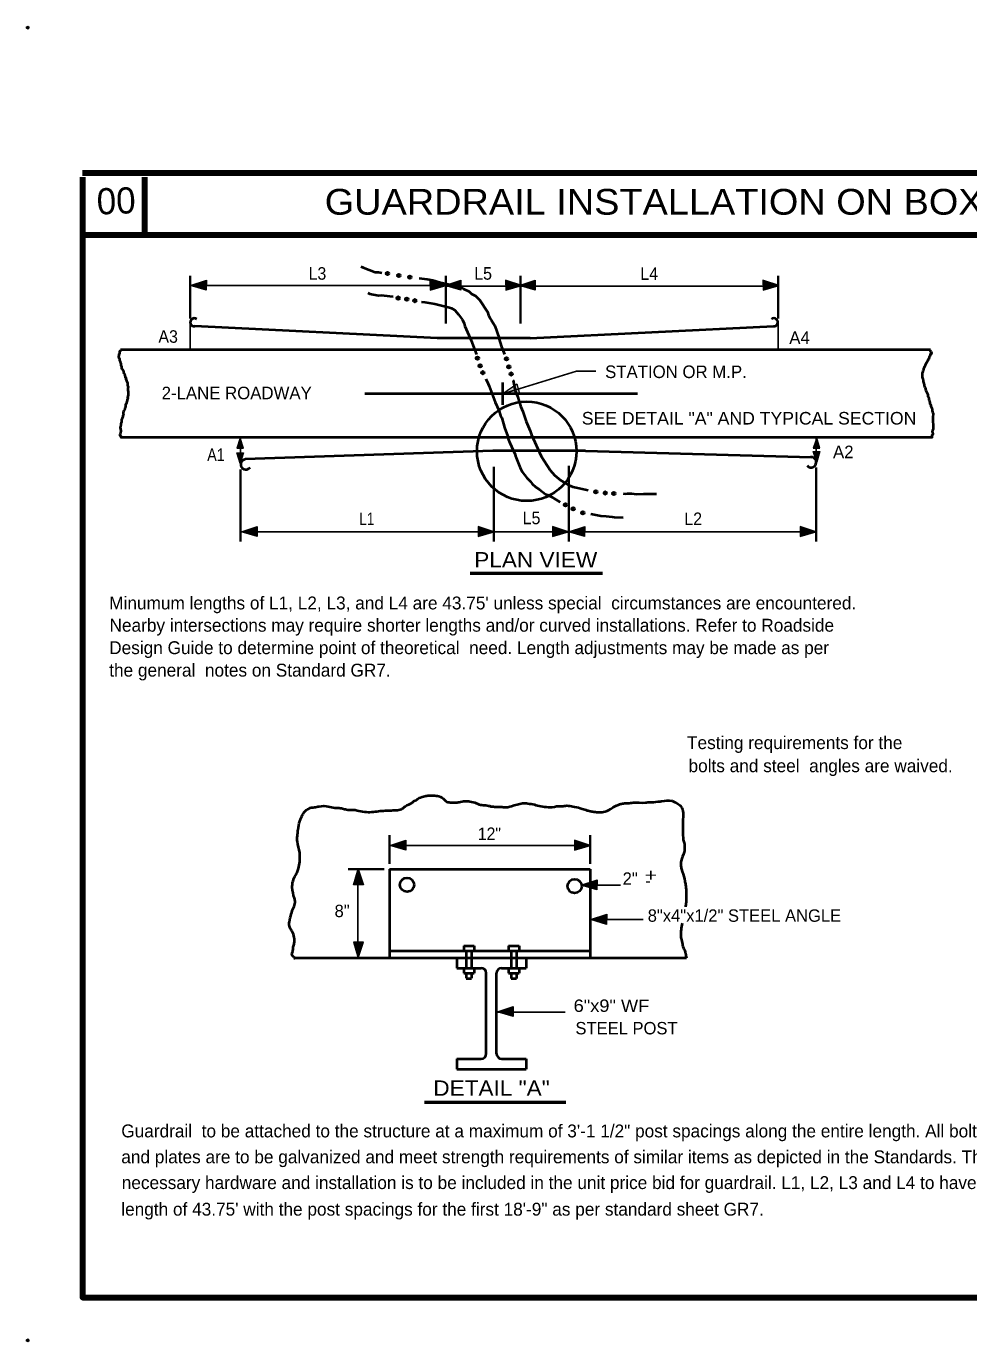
# Model space of a CAD drawing. Extents: x -8731 to 9674, y -66519 to -56618.
# Drawn here: x 8079 to 8935, y -66519 to -65324 of the extents above; entities that cross this region are included whole.
import ezdxf
from ezdxf.enums import TextEntityAlignment as Align

# ---------------------------------------------------------------- set-up
doc = ezdxf.new("R2010")
doc.units = 0
doc.header["$LTSCALE"] = 5
doc.header["$PDMODE"] = 32
doc.header["$PDSIZE"] = 2.5
doc.linetypes.add('MEDIUM_DASHED', pattern=[4.5, 3, -1.5])
doc.layers.add('1', color=7, linetype='Continuous', lineweight=13)
doc.layers.add('3', color=7, linetype='Continuous', lineweight=40)

msp = doc.modelspace()

# ---------------------------------------------------------------- hatches: boundary and pattern name
at = {"layer": '1'}
for points in [[(8228.02, -65559.52), (8242.68, -65554.68), (8242.56, -65563.8)], [(8460.46, -65559.52), (8445.82, -65554.68), (8445.94, -65563.8)], [(8459.28, -65559.52), (8473.94, -65554.68), (8473.8, -65563.8)], [(8529.22, -65559.52), (8514.56, -65554.68), (8514.7, -65563.8)], [(8526.78, -65559.52), (8541.42, -65554.68), (8541.3, -65563.8)], [(8762.96, -65559.52), (8748.32, -65554.68), (8748.44, -65563.8)], [(8512.08, -65657.82), (8524.64, -65648.86), (8527.22, -65657.6)], [(8273.5, -65697.88), (8270.34, -65707.5), (8276.3, -65707.4)], [(8797.26, -65697.88), (8794.08, -65707.5), (8800.06, -65707.4)], [(8273.5, -65721.22), (8270.34, -65711.6), (8276.3, -65711.68)], [(8797.26, -65719.96), (8794.08, -65710.36), (8800.06, -65710.44)], [(8274.28, -65783.26), (8288.94, -65778.42), (8288.8, -65787.54)], [(8504.22, -65783.26), (8489.56, -65778.42), (8489.7, -65787.54)], [(8571.72, -65783.26), (8557.06, -65778.42), (8557.18, -65787.54)], [(8571.78, -65783.26), (8586.42, -65778.42), (8586.3, -65787.54)], [(8796.72, -65783.26), (8782.06, -65778.42), (8782.18, -65787.54)], [(8409.28, -66068.26), (8423.94, -66063.42), (8423.8, -66072.54)], [(8591.72, -66068.26), (8577.06, -66063.42), (8577.18, -66072.54)], [(8380.54, -66089.58), (8385.38, -66104.24), (8376.26, -66104.12)], [(8583.02, -66104.52), (8597.68, -66099.68), (8597.56, -66108.8)], [(8591.78, -66135.76), (8606.42, -66130.92), (8606.3, -66140.04)], [(8380.54, -66170.76), (8385.38, -66156.12), (8376.26, -66156.24)], [(8506.78, -66219.52), (8521.42, -66214.68), (8521.3, -66223.8)]]:
    msp.add_hatch(color=256, dxfattribs=at).paths.add_polyline_path(points)

# ---------------------------------------------------------------- linework, layer by layer
at = {"layer": '1', "lineweight": 100}
for p, q in [((9622.46, -65457.56), (8130.24, -65457.56)), ((8186.5, -65461.04), (8186.5, -65513.8)), ((9622.46, -65513.8), (8130.24, -65513.8))]:
    msp.add_line(p, q, dxfattribs=at)
msp.add_lwpolyline([(8130.24, -65461.04), (8130.24, -66479), (9621, -66479)], dxfattribs=at)
at = {"layer": '1'}
for points in [[(8228.02, -65559.52), (8242.68, -65554.68), (8242.56, -65563.8)], [(8460.46, -65559.52), (8445.82, -65554.68), (8445.94, -65563.8)], [(8459.28, -65559.52), (8473.94, -65554.68), (8473.8, -65563.8)], [(8529.22, -65559.52), (8514.56, -65554.68), (8514.7, -65563.8)], [(8526.78, -65559.52), (8541.42, -65554.68), (8541.3, -65563.8)], [(8762.96, -65559.52), (8748.32, -65554.68), (8748.44, -65563.8)], [(8512.08, -65657.82), (8524.64, -65648.86), (8527.22, -65657.6)], [(8273.5, -65697.88), (8270.34, -65707.5), (8276.3, -65707.4)], [(8797.26, -65697.88), (8794.08, -65707.5), (8800.06, -65707.4)], [(8273.5, -65721.22), (8270.34, -65711.6), (8276.3, -65711.68)], [(8797.26, -65719.96), (8794.08, -65710.36), (8800.06, -65710.44)], [(8274.28, -65783.26), (8288.94, -65778.42), (8288.8, -65787.54)], [(8504.22, -65783.26), (8489.56, -65778.42), (8489.7, -65787.54)], [(8571.72, -65783.26), (8557.06, -65778.42), (8557.18, -65787.54)], [(8571.78, -65783.26), (8586.42, -65778.42), (8586.3, -65787.54)], [(8796.72, -65783.26), (8782.06, -65778.42), (8782.18, -65787.54)], [(8409.28, -66068.26), (8423.94, -66063.42), (8423.8, -66072.54)], [(8591.72, -66068.26), (8577.06, -66063.42), (8577.18, -66072.54)], [(8380.54, -66089.58), (8385.38, -66104.24), (8376.26, -66104.12)], [(8583.02, -66104.52), (8597.68, -66099.68), (8597.56, -66108.8)], [(8591.78, -66135.76), (8606.42, -66130.92), (8606.3, -66140.04)], [(8380.54, -66170.76), (8385.38, -66156.12), (8376.26, -66156.24)], [(8506.78, -66219.52), (8521.42, -66214.68), (8521.3, -66223.8)]]:
    msp.add_lwpolyline(points, close=True, dxfattribs=at)
for p in [(8080.3, -65325.34), (8080.3, -66517.96)]:
    msp.add_point(p, dxfattribs=at)
at = {"layer": '3', "lineweight": 35}
for p, q in [((8227.88, -65550.72), (8227.88, -65589.44)), ((8460.24, -65550.72), (8460.24, -65594.08)), ((8528.04, -65550.72), (8528.04, -65594.08)), ((8762.18, -65550.72), (8762.18, -65589.44)), ((8273.78, -65726.84), (8273.78, -65792.08)), ((8503.74, -65724.28), (8503.74, -65792.08)), ((8571.98, -65723.38), (8571.98, -65792.08)), ((8796.84, -65724.88), (8796.84, -65792.08)), ((8408.94, -66059.08), (8408.94, -66085.18)), ((8591.48, -66059.08), (8591.48, -66085.18)), ((8371.44, -66089.84), (8404.28, -66089.84))]:
    msp.add_line(p, q, dxfattribs=at)
at = {"layer": '3', "lineweight": 25}
for p, q in [((8460.24, -65559.72), (8227.88, -65559.72)), ((8227.88, -65593.48), (8227.88, -65617.92)), ((8762.18, -65593.48), (8762.18, -65617.92)), ((8578.88, -65637.44), (8511.98, -65658.12)), ((8596.44, -65637.44), (8578.88, -65637.44)), ((8273.78, -65697.72), (8273.78, -65722.18)), ((8796.84, -65697.72), (8796.84, -65720.08)), ((8503.74, -65783.4), (8273.78, -65783.4)), ((8408.94, -66068.38), (8591.48, -66068.38)), ((8380.42, -66089.84), (8380.42, -66170.52)), ((8583.68, -66104.5), (8619.08, -66104.5)), ((8591.48, -66135.7), (8639.48, -66135.7)), ((8506.28, -66219.7), (8568.68, -66219.7))]:
    msp.add_line(p, q, dxfattribs=at)
at = {"layer": '3'}
for p, q in [((8536.74, -65607.58), (8757.84, -65596.64)), ((8900.48, -65617.92), (8164.58, -65617.92)), ((8511.98, -65657.84), (8511.98, -65647.64)), ((8386.58, -65657.84), (8634.38, -65657.84)), ((8511.98, -65668.04), (8511.98, -65657.84)), ((8902.28, -65697.72), (8164.58, -65697.72)), ((8502.84, -65709.72), (8277.84, -65717.52)), ((8587.14, -65709.72), (8502.84, -65709.72)), ((8587.14, -65709.72), (8792.34, -65715.58)), ((8408.94, -66089.84), (8591.48, -66089.84)), ((8408.94, -66089.84), (8408.94, -66170.52)), ((8591.48, -66089.84), (8591.48, -66170.52)), ((8476.44, -66159.44), (8486.04, -66159.44)), ((8476.44, -66159.44), (8476.44, -66164.08)), ((8486.04, -66159.44), (8486.04, -66164.08)), ((8517.24, -66159.44), (8526.84, -66159.44)), ((8517.24, -66159.44), (8517.24, -66164.08)), ((8526.84, -66159.44), (8526.84, -66164.08)), ((8322.24, -66170.52), (8678.78, -66170.52)), ((8408.94, -66164.08), (8591.48, -66164.08)), ((8470.14, -66170.52), (8470.14, -66179.84)), ((8533.14, -66170.52), (8533.14, -66179.84)), ((8470.14, -66179.84), (8492.34, -66179.84)), ((8476.44, -66179.84), (8476.44, -66184.48)), ((8476.44, -66184.48), (8486.04, -66184.48)), ((8478.84, -66184.48), (8478.84, -66188.98)), ((8483.64, -66184.48), (8483.64, -66188.98)), ((8486.04, -66179.84), (8486.04, -66184.48)), ((8496.98, -66257.52), (8496.98, -66184.48)), ((8506.28, -66257.52), (8506.28, -66184.48)), ((8510.94, -66179.84), (8533.14, -66179.84)), ((8517.24, -66179.84), (8517.24, -66184.48)), ((8517.24, -66184.48), (8526.84, -66184.48)), ((8519.64, -66184.48), (8519.64, -66189.12)), ((8524.44, -66184.48), (8524.44, -66189.12)), ((8526.84, -66179.84), (8526.84, -66184.48)), ((8478.84, -66189.12), (8483.64, -66189.12)), ((8519.64, -66189.12), (8524.44, -66189.12)), ((8470.14, -66262.18), (8470.14, -66271.48)), ((8470.14, -66262.18), (8492.34, -66262.18)), ((8510.94, -66262.18), (8533.14, -66262.18)), ((8533.14, -66262.18), (8533.14, -66271.48)), ((8470.14, -66271.48), (8533.14, -66271.48))]:
    msp.add_line(p, q, dxfattribs=at)
at = {"layer": '3', "lineweight": 53}
for p, q in [((8482.28, -65821.04), (8602.58, -65821.04)), ((8440.74, -66301.64), (8569.28, -66301.64))]:
    msp.add_line(p, q, dxfattribs=at)
at = {"layer": '3', "linetype": 'MEDIUM_DASHED'}
for p, q in [((8478.84, -66164.08), (8478.84, -66184.48)), ((8483.64, -66164.08), (8483.64, -66184.48)), ((8519.64, -66164.08), (8519.64, -66184.48)), ((8524.44, -66164.08), (8524.44, -66184.48))]:
    msp.add_line(p, q, dxfattribs=at)
at = {"layer": '3'}
for points in [[(8383.14, -65542.18), (8385.08, -65543.38), (8395.88, -65547.44), (8399.04, -65547.58), (8402.04, -65548.18)], [(8436.08, -65552.98), (8443.28, -65553.72), (8448.38, -65554.64), (8455.28, -65556.72), (8468.04, -65559.58), (8474.04, -65561.52), (8476.28, -65562.72), (8481.38, -65565.12), (8483.64, -65567.08), (8487.08, -65569.04), (8491.14, -65572.92), (8498.18, -65583.58), (8499.08, -65586.58), (8500.58, -65589.44), (8501.64, -65591.52), (8504.64, -65596.32), (8508.84, -65607.58)], [(8389.44, -65566.32), (8391.08, -65567.08), (8399.04, -65568.58), (8401.74, -65568.44), (8409.38, -65569.32), (8412.38, -65569.48)], [(8438.18, -65574.28), (8441.04, -65574.72), (8450.18, -65576.24), (8463.68, -65579.52), (8465.34, -65580.12), (8466.84, -65581.18), (8468.34, -65582.08), (8471.64, -65585.98), (8475.24, -65590.92), (8476.88, -65594.08), (8477.64, -65596.48), (8482.44, -65607.58)], [(8536.74, -65607.58), (8452.44, -65607.58), (8232.08, -65596.64)], [(8482.44, -65607.58), (8483.18, -65609.52), (8487.98, -65622.28)], [(8508.54, -65607.58), (8510.78, -65615.38), (8513.48, -65621.98)], [(8496.68, -65644.32), (8498.64, -65648.98), (8499.68, -65650.92), (8504.94, -65665.48), (8508.38, -65672.84), (8510.04, -65677.64), (8511.08, -65679.88), (8513.48, -65688.58), (8516.48, -65696.84), (8516.94, -65698.78), (8518.28, -65702.68), (8523.08, -65713.04), (8523.68, -65714.52)], [(8521.14, -65645.68), (8521.28, -65645.98), (8523.38, -65655.28), (8524.58, -65657.98), (8525.34, -65660.08), (8528.34, -65669.84), (8530.28, -65674.18), (8533.28, -65683.18), (8536.74, -65691.58), (8538.08, -65695.32), (8546.94, -65714.52)], [(8523.68, -65714.52), (8527.88, -65725.18), (8529.68, -65728.78), (8533.74, -65734.32), (8537.04, -65737.78), (8538.54, -65739.88), (8541.98, -65742.88), (8545.44, -65744.98), (8550.84, -65749.04), (8552.48, -65749.78), (8556.38, -65751.72), (8564.18, -65756.38)], [(8546.78, -65714.52), (8552.18, -65723.24), (8555.18, -65727.28), (8559.08, -65731.78), (8564.48, -65736.44), (8571.84, -65740.92), (8575.58, -65742.58), (8578.58, -65743.18), (8589.54, -65745.58)], [(8621.34, -65748.58), (8623.28, -65748.72), (8625.38, -65748.44), (8628.98, -65748.44), (8633.48, -65749.04), (8639.94, -65748.88), (8651.64, -65748.72)], [(8592.08, -65767.04), (8594.94, -65767.78), (8601.08, -65768.84), (8605.88, -65769.12), (8611.28, -65769.88), (8613.24, -65770.18), (8621.48, -65770.32)]]:
    msp.add_lwpolyline(points, dxfattribs=at)
at = {"layer": '3', "lineweight": 25}
for points in [[(8762.18, -65560.04), (8528.04, -65560.04), (8460.24, -65560.04)], [(8796.84, -65783.4), (8571.98, -65783.4), (8503.74, -65783.4)]]:
    msp.add_lwpolyline(points, dxfattribs=at)
at = {"layer": '3'}
for centre, radius in [((8533.74, -65710.18), 45.15), ((8424.99, -66104.08), 6.45), ((8577.24, -66105.28), 6.45)]:
    msp.add_circle(centre, radius, dxfattribs=at)
for centre, radius, start, end in [((8231.64, -65593.03), 3.63, 52.12502, 277.12503), ((8758.28, -65593.03), 3.63, 262.87497, 127.87498), ((8278.47, -65722.2), 4.69, 91.98546, 325.62507), ((8792.15, -65720.19), 4.69, 219.25185, 98.10009), ((8492.3, -66184.51), 4.69, 0, 90), ((8510.97, -66184.51), 4.69, 90, 180), ((8492.3, -66257.49), 4.69, 270, 0), ((8510.97, -66257.49), 4.69, 180, 270)]:
    msp.add_arc(centre, radius, start, end, dxfattribs=at)
for points in [[(8164.58, -65617.92), (8164.28, -65619.28), (8163.84, -65619.28), (8163.54, -65621.84), (8163.08, -65622.12), (8163.08, -65622.44), (8163.08, -65625.28), (8163.54, -65625.72), (8163.84, -65627.84), (8164.28, -65628.28), (8164.28, -65628.58), (8164.88, -65631.12), (8164.88, -65632.18), (8165.34, -65632.48), (8165.64, -65634.58), (8166.38, -65635.78), (8167.44, -65637.88), (8167.74, -65639.38), (8168.18, -65639.68), (8168.48, -65640.44), (8168.48, -65641.48), (8168.94, -65641.78), (8168.94, -65642.52), (8169.24, -65643.58), (8169.54, -65643.58), (8169.54, -65644.32), (8169.54, -65645.08), (8169.98, -65645.38), (8170.28, -65647.18), (8170.74, -65647.48), (8171.04, -65650.48), (8171.34, -65651.08), (8171.34, -65652.88), (8171.34, -65654.68), (8171.34, -65660.38), (8171.04, -65661.12), (8171.04, -65662.92), (8170.74, -65663.24), (8170.74, -65663.98), (8169.98, -65665.78), (8169.98, -65666.84), (8169.54, -65667.28), (8168.94, -65670.44), (8168.48, -65671.18), (8168.48, -65671.92), (8168.18, -65672.52), (8167.14, -65676.12), (8167.14, -65677.32), (8166.68, -65677.64), (8166.68, -65678.38), (8166.38, -65679.44), (8166.08, -65679.72), (8166.08, -65680.78), (8165.64, -65681.52), (8165.34, -65684.38), (8164.88, -65684.84), (8164.88, -65686.64), (8164.58, -65687.24), (8164.58, -65693.68), (8164.58, -65696.24), (8164.88, -65696.24), (8164.58, -65696.24), (8164.88, -65696.52), (8164.88, -65698.32)], [(8900.48, -65617.92), (8900.34, -65619.28), (8900.78, -65619.58), (8900.78, -65622.12), (8900.34, -65622.12), (8900.34, -65622.44), (8900.04, -65623.92), (8899.58, -65624.24), (8898.98, -65626.48), (8898.24, -65627.08), (8898.24, -65627.84), (8897.48, -65628.58), (8897.18, -65629.64), (8896.44, -65630.38), (8896.14, -65631.44), (8895.68, -65631.72), (8895.68, -65632.48), (8895.38, -65632.48), (8895.38, -65633.24), (8894.94, -65633.52), (8894.94, -65634.28), (8894.34, -65635.32), (8894.34, -65636.08), (8893.88, -65636.84), (8893.58, -65637.58), (8893.58, -65644.64), (8893.88, -65645.38), (8893.88, -65646.88), (8894.64, -65648.68), (8894.94, -65650.78), (8895.38, -65651.84), (8895.68, -65652.58), (8896.74, -65655.72), (8897.94, -65657.98), (8898.24, -65660.08), (8898.98, -65661.58), (8899.58, -65664.72), (8900.04, -65665.48), (8900.04, -65666.24), (8900.34, -65667.28), (8900.78, -65667.88), (8900.78, -65668.64), (8901.84, -65671.18), (8902.14, -65673.28), (8902.88, -65675.84), (8902.88, -65676.58), (8902.88, -65685.88), (8902.58, -65690.84), (8902.14, -65691.58), (8902.14, -65692.32), (8902.14, -65695.48), (8901.84, -65695.48), (8902.14, -65695.48), (8901.84, -65695.92), (8901.84, -65696.98), (8901.84, -65698.04)], [(8322.24, -66170.52), (8322.98, -66170.68), (8321.34, -66169.04), (8320.44, -66166.92), (8321.34, -66163.78), (8321.64, -66160.64), (8322.54, -66157.04), (8322.68, -66153.28), (8321.18, -66147.72), (8318.94, -66143.38), (8317.88, -66139.64), (8318.04, -66137.84), (8319.84, -66130.64), (8321.78, -66124.92), (8322.84, -66122.68), (8323.28, -66120.28), (8323.14, -66117.88), (8322.68, -66116.24), (8320.74, -66106.32), (8321.04, -66102.12), (8323.14, -66096.58), (8325.08, -66092.98), (8326.44, -66089.24), (8327.64, -66077.08), (8327.48, -66074.98), (8325.38, -66064.64), (8325.24, -66061.04), (8325.54, -66058.32), (8325.98, -66053.84), (8327.64, -66046.18), (8330.04, -66040.64), (8332.14, -66037.48), (8335.44, -66034.92), (8337.08, -66034.18), (8338.58, -66033.88), (8340.84, -66033.58), (8345.04, -66032.84), (8353.44, -66032.84), (8359.28, -66034.04), (8362.14, -66034.18), (8366.34, -66034.78), (8369.94, -66035.68), (8372.18, -66035.98), (8377.88, -66036.12), (8379.68, -66036.58), (8392.88, -66037.92), (8405.18, -66036.72), (8408.18, -66036.72), (8413.44, -66036.28), (8414.94, -66036.28), (8419.88, -66035.24), (8421.38, -66034.48), (8423.18, -66032.84), (8429.94, -66029.24), (8431.58, -66027.88), (8433.38, -66027.12), (8434.88, -66025.92), (8439.98, -66023.84), (8442.08, -66023.24), (8443.74, -66023.08), (8445.38, -66022.92), (8448.98, -66022.92), (8453.94, -66023.68), (8458.74, -66026.52), (8460.38, -66028.18), (8464.14, -66029.24), (8470.44, -66029.24), (8472.24, -66028.92), (8474.94, -66028.32), (8480.04, -66028.04), (8482.14, -66028.32), (8487.84, -66029.84), (8489.34, -66030.58), (8494.14, -66031.64), (8499.08, -66032.24), (8501.94, -66032.98), (8503.44, -66032.98), (8505.68, -66033.28), (8511.38, -66033.28), (8513.18, -66033.58), (8519.94, -66032.52), (8529.98, -66029.98), (8533.44, -66029.98), (8536.14, -66030.58), (8537.64, -66030.58), (8543.64, -66032.08), (8549.78, -66033.12), (8556.84, -66033.44), (8564.94, -66032.52), (8566.88, -66032.68), (8568.84, -66032.24), (8571.54, -66032.24), (8577.08, -66033.12), (8584.14, -66034.92), (8588.64, -66036.44), (8592.24, -66037.32), (8595.38, -66037.78)], [(8595.38, -66037.78), (8598.98, -66038.08), (8603.34, -66037.92), (8616.98, -66031.32), (8619.98, -66030.44), (8623.58, -66029.98), (8625.68, -66029.98), (8630.34, -66029.38), (8641.58, -66029.38), (8643.84, -66029.08), (8647.28, -66029.08), (8654.94, -66028.32), (8656.44, -66028.18), (8665.74, -66027.88), (8670.98, -66030.44), (8674.14, -66033.28), (8675.18, -66035.38), (8675.78, -66042.44), (8675.78, -66061.48), (8676.38, -66065.08), (8676.98, -66067.04), (8677.14, -66070.48), (8677.14, -66072.28), (8676.68, -66074.38), (8674.14, -66082.18), (8673.68, -66084.72), (8673.68, -66086.24), (8674.44, -66089.98), (8676.98, -66098.68), (8677.28, -66100.32), (8678.04, -66104.08), (8678.64, -66109.92), (8678.64, -66117.58), (8678.18, -66122.24), (8677.88, -66124.04)], [(8675.04, -66139.04), (8673.98, -66144.88), (8673.68, -66148.78), (8673.98, -66152.84), (8675.18, -66158.08), (8675.48, -66160.04), (8676.98, -66163.18), (8678.04, -66166.64), (8678.78, -66170.68)]]:
    msp.add_spline(points, degree=3, dxfattribs=at)
for p in [(8407.14, -65548.78), (8417.48, -65550.58), (8427.54, -65551.92), (8417.04, -65570.98), (8424.68, -65572.04), (8432.18, -65573.38), (8488.88, -65625.58), (8491.44, -65632.64), (8515.28, -65626.32), (8517.38, -65633.52), (8493.84, -65638.78), (8519.64, -65639.98), (8596.44, -65747.08), (8605.14, -65748.12), (8612.94, -65748.58), (8568.98, -65758.92), (8576.04, -65762.52), (8584.74, -65766.12)]:
    msp.add_point(p, dxfattribs=at)

# ---------------------------------------------------------------- texts
at = {"layer": '1'}
msp.add_text('00', height=23.78, rotation=2.121, dxfattribs=at).set_placement((8143.44, -65495.18))
at = {"layer": '3'}
for s, height, width, p in [('  GUARDRAIL INSTALLATION ON BOX CULVERTS AND BRIDGES ', 23.4, 1.1, (8864.69, -65495.24)), ('L3', 11.4, 0.95, (8343.57, -65554.32)), ('L5', 11.4, 0.95, (8494.1, -65554.32)), ('L4', 11.4, 0.95, (8645.04, -65554.48)), ('A3', 11.4, 0.95, (8207.93, -65611.64)), ('SEE DETAIL "A" AND TYPICAL SECTION', 11.4, 1.05, (8735.76, -65685.88)), ('A1', 11.4, 0.85, (8251.35, -65719.04)), ('L1', 11.4, 0.8, (8388.48, -65777.24)), ('L5', 11.4, 0.95, (8538.12, -65776.48)), ('L2', 11.4, 0.95, (8684.97, -65777.24))]:
    msp.add_text(s, height=height, dxfattribs=dict(at, width=width)).set_placement(p, align=Align.CENTER)
for s, p in [('A4', (8781.62, -65612.68)), ('STATION OR M.P.       ', (8684.13, -65643.68)), ('2-LANE ROADWAY', (8270.24, -65662.92)), ('A2', (8821.35, -65716.48))]:
    msp.add_text(s, height=11.4, dxfattribs=at).set_placement(p, align=Align.CENTER)
for s, height, width, p in [('PLAN VIEW', 13.95, 1.1, (8486.04, -65815.78)), ('12"', 11.25, 0.95, (8489.34, -66063.28)), ('+', 11.25, 1.3, (8640.84, -66100.78)), ('6"x9" WF', 11.25, 1.1, (8576.34, -66219.58)), ('DETAIL "A"', 13.95, 1.1, (8448.84, -66295.78))]:
    msp.add_text(s, height=height, dxfattribs=dict(at, width=width)).set_placement(p)
for s, height, p in [("Minumum lengths of L1, L2, L3, and L4 are 43.75' unless special  circumstances are encountered.", 11.7, (8154.38, -65853.88)), ('Nearby intersections may require shorter lengths and/or curved installations. Refer to Roadside', 11.7, (8154.68, -65874.12)), ('Design Guide to determine point of theoretical  need. Length adjustments may be made as per', 11.7, (8154.38, -65894.52)), ('the general  notes on Standard GR7.', 11.7, (8154.38, -65914.92)), ('Testing requirements for the', 11.7, (8679.38, -65980.78)), ('bolts and steel  angles are waived.', 11.7, (8680.74, -66001.78)), ('2"', 11.25, (8620.88, -66104.08)), ('-', 11.25, (8641.44, -66105.88)), ('8"', 11.25, (8359.14, -66133.48)), ('8"x4"x1/2" STEEL ANGLE', 11.25, (8643.68, -66137.68)), ('STEEL POST', 11.25, (8577.98, -66239.98)), ('Guardrail  to be attached to the structure at a maximum of 3\'-1 1/2" post spacings along the entire length. All bolts, nuts, washers', 11.7, (8165.34, -66333.58)), ('and plates are to be galvanized and meet strength requirements of similar items as depicted in the Standards. The cost of all', 11.7, (8165.34, -66357.12)), ('necessary hardware and installation is to be included in the unit price bid for guardrail. L1, L2, L3 and L4 to have a minumum ', 11.7, (8165.78, -66380.52)), ('length of 43.75\' with the post spacings for the first 18\'-9" as per standard sheet GR7.', 11.7, (8165.34, -66404.68))]:
    msp.add_text(s, height=height, dxfattribs=at).set_placement(p)

doc.saveas('drawing.dxf')
